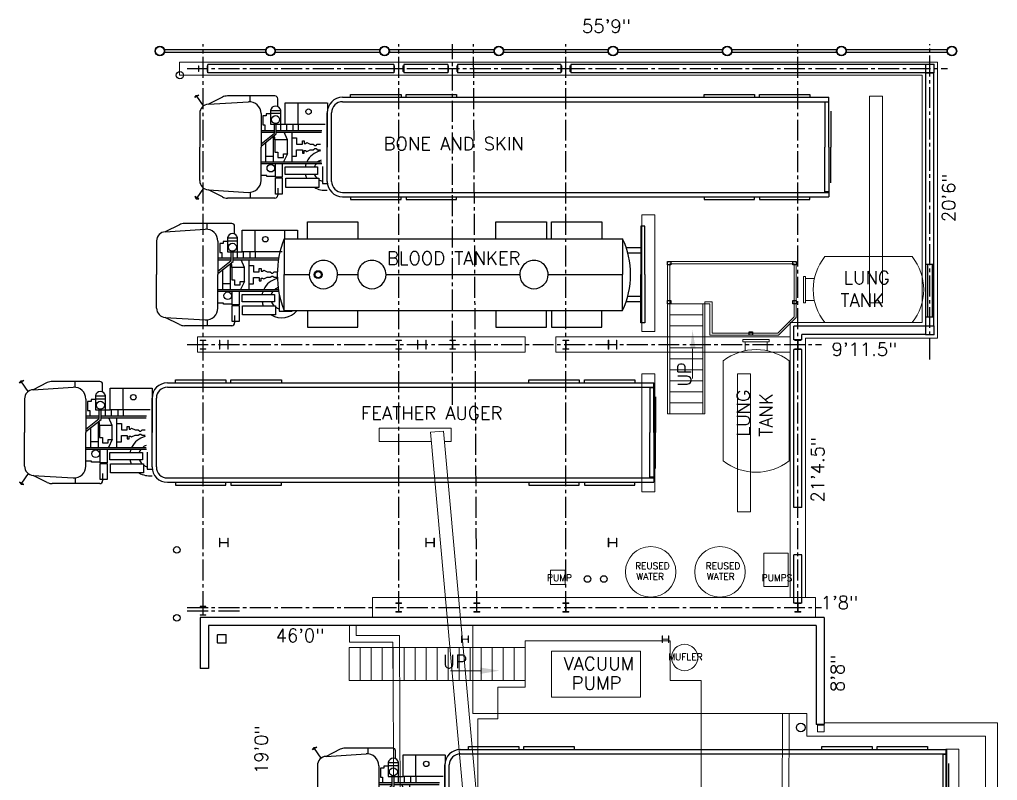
# Model space of a CAD drawing. Header units: inches. Extents: x -578 to 4567, y -980 to 6106.
# Drawn here: x 1282 to 2171, y 4102 to 4794 of the extents above; entities that cross this region are included whole.
import ezdxf
from ezdxf.enums import TextEntityAlignment as Align

# ---------------------------------------------------------------- set-up
doc = ezdxf.new("R2010")
doc.units = ezdxf.units.IN
doc.header["$LTSCALE"] = 25.4
doc.header["$MEASUREMENT"] = 0
doc.linetypes.add('CENTER2', pattern=[1.125, 0.75, -0.125, 0.125, -0.125])
doc.layers.get('0').update_dxf_attribs({"linetype": 'CONTINUOUS', "lineweight": 20})
for name, color, linetype in [('A-COL-GRID', 8, 'CENTER2'), ('A-DIMS', 1, 'CONTINUOUS'), ('A-RAIL', 2, 'CONTINUOUS'), ('A-TEXT', 2, 'CONTINUOUS'), ('A-TRUCK', 8, 'CONTINUOUS'), ('A-WALL-CMU', 30, 'CONTINUOUS')]:
    doc.layers.add(name, color=color, linetype=linetype)
for name, color, linetype, lineweight in [('A-COLUMNS', 6, 'CONTINUOUS', 20), ('A-CURB', 13, 'CONTINUOUS', 20), ('A-EQ', 111, 'CONTINUOUS', 20), ('A-STAIR', 4, 'CONTINUOUS', 20)]:
    doc.layers.add(name, color=color, linetype=linetype, lineweight=lineweight)
doc.styles.add('ROMANS', font='romans')
doc.styles.add('SIMPLEX', font='simplex')

# ---------------------------------------------------------------- blocks, each defined once
blk = doc.blocks.new('TRUCK')
at = {"color": 0, "linetype": 'Continuous'}
for p, q in [((-572.95, 2.02), (-576.78, -0.25)), ((-576.78, -0.25), (-575.36, 1.74)), ((-575.36, 1.74), (-572.95, 2.02)), ((-551.56, 0.14), (-564.3, -6.26)), ((-503.8, 1.22), (-547, 1.22)), ((-526.24, -4.06), (-526.24, 1.22)), ((-442.31, 0), (0, 0)), ((-434.99, 2.62), (-389.16, 2.62)), ((-434.99, 0), (-434.99, 2.62)), ((-389.16, 2.62), (-389.16, 0)), ((-384.54, 2.62), (-338.7, 2.62)), ((-384.54, 0), (-384.54, 2.62)), ((-338.7, 2.62), (-338.7, 0)), ((-113.58, 0), (-113.58, 2.62)), ((-113.58, 2.62), (-67.75, 2.62)), ((-67.75, 2.62), (-67.75, 0)), ((-63.13, 2.62), (-17.3, 2.62)), ((-63.13, 0), (-63.13, 2.62)), ((-17.3, 2.62), (-17.3, 0)), ((-564.39, -6.26), (-527.95, -4.03)), ((-501.26, -8.46), (-501.26, -1.32)), ((-494.39, -4.91), (-456.31, -4.91)), ((-494.39, -24.65), (-494.39, -4.91)), ((-483, -4.91), (-483, -24.65)), ((-456.03, -4.91), (-456.03, -12.63)), ((-442.31, -4), (0, -4)), ((-572.29, -14.66), (-572.29, -45.24)), ((-516.51, -14.78), (-516.51, -45.24)), ((-514.85, -16.86), (-514.85, -25.15)), ((-511.76, -16.86), (-514.85, -16.86)), ((-511.76, -15.1), (-511.76, -16.86)), ((-507.82, -15.1), (-511.76, -15.1)), ((-507.82, -11.92), (-507.82, -24.46)), ((-507.82, -11.92), (-498.62, -11.92)), ((-507.82, -14.49), (-498.62, -14.49)), ((-498.62, -30.11), (-498.62, -11.92)), ((-456.31, -12.63), (-456.31, -45.24)), ((-456.31, -76.47), (-456.31, -14)), ((-452.31, -76.47), (-452.31, -14)), ((1.61, -12.63), (1.61, -45.24)), ((-514.85, -25.15), (-512.95, -25.15)), ((-512.95, -25.15), (-512.95, -30.11)), ((-507.82, -24.46), (-494.39, -24.46)), ((-504.28, -32.5), (-504.28, -24.46)), ((-502.59, -33.32), (-502.59, -24.46)), ((-458.02, -24.65), (-494.39, -24.65)), ((-493.14, -30.11), (-493.14, -24.65)), ((-487.52, -24.65), (-487.52, -30.11)), ((-482.67, -24.65), (-482.67, -30.11)), ((-516.51, -30.11), (-504.28, -30.11)), ((-516.51, -31.76), (-504.28, -31.76)), ((-516.51, -42.22), (-504.28, -32.5)), ((-516.51, -44.38), (-502.59, -33.32)), ((-505.41, -35.56), (-505.41, -58.71)), ((-504.61, -36.19), (-504.61, -34.92)), ((-502.59, -30.11), (-461.22, -30.11)), ((-502.59, -31.76), (-461.49, -31.76)), ((-492.42, -38.78), (-495.48, -31.76)), ((-488.19, -59.04), (-488.19, -31.76)), ((-512.3, -41.04), (-512.3, -58.71)), ((-503.97, -36.19), (-504.61, -36.19)), ((-503.97, -38.78), (-503.97, -36.19)), ((-492.42, -38.78), (-503.97, -38.78)), ((-503.97, -38.78), (-503.97, -49.87)), ((-492.42, -51.51), (-492.42, -38.78)), ((-488.19, -36.94), (-484.16, -36.94)), ((-484.16, -36.94), (-484.16, -42.68)), ((-484.16, -42.68), (-478.81, -42.68)), ((-478.81, -39.65), (-477.23, -39.65)), ((-478.81, -42.68), (-478.81, -39.65)), ((-477.23, -39.65), (-477.23, -42.09)), ((-477.23, -42.09), (-475.97, -42.09)), ((-475.97, -42.09), (-474.85, -41.23)), ((-474.85, -41.23), (-471.75, -42.75)), ((-471.75, -42.75), (-469.04, -42.75)), ((-469.04, -42.75), (-467.46, -43.87)), ((-467.46, -43.87), (-466.4, -43.87)), ((-466.4, -43.87), (-465.35, -42.75)), ((-465.35, -42.75), (-462.49, -42.75)), ((-572.29, -75.81), (-572.29, -45.24)), ((-516.51, -75.69), (-516.51, -45.24)), ((-503.97, -49.87), (-501.34, -49.87)), ((-501.34, -49.87), (-501.34, -54.66)), ((-496.09, -51.51), (-492.42, -51.51)), ((-496.09, -54.66), (-496.09, -51.51)), ((-492.42, -51.51), (-495.9, -58.71)), ((-484.16, -47.79), (-478.81, -47.79)), ((-484.16, -53.53), (-484.16, -47.79)), ((-478.81, -47.79), (-478.81, -50.83)), ((-478.81, -50.83), (-477.23, -50.83)), ((-477.23, -48.39), (-475.97, -48.39)), ((-477.23, -50.83), (-477.23, -48.39)), ((-475.97, -48.39), (-474.85, -49.24)), ((-474.85, -49.24), (-471.75, -47.73)), ((-471.75, -47.73), (-469.04, -47.73)), ((-469.04, -47.73), (-467.46, -46.6)), ((-467.46, -46.6), (-466.4, -46.6)), ((-466.4, -46.6), (-465.35, -47.73)), ((-465.35, -47.73), (-462.49, -47.73)), ((1.61, -77.84), (1.61, -45.24)), ((-516.51, -58.71), (-461.49, -58.71)), ((-516.51, -60.36), (-461.22, -60.36)), ((-512.3, -53.41), (-505.41, -53.41)), ((-501.34, -54.66), (-496.09, -54.66)), ((-488.19, -53.53), (-484.16, -53.53)), ((-460.72, -63.04), (-460.72, -78.52)), ((-511.32, -71.27), (-516.51, -71.27)), ((-511.32, -72.13), (-511.32, -71.27)), ((-503.39, -72.13), (-511.32, -72.13)), ((-460.72, -78.52), (-456.31, -78.52)), ((-564.39, -84.21), (-527.95, -86.45)), ((-551.56, -90.61), (-564.3, -84.22)), ((-526.24, -86.41), (-526.24, -91.69)), ((-501.26, -82.56), (-501.26, -89.16)), ((-442.31, -86.47), (0, -86.47)), ((-576.78, -90.23), (-575.36, -92.21)), ((-572.95, -92.49), (-576.78, -90.23)), ((-575.36, -92.21), (-572.95, -92.49)), ((-503.8, -91.69), (-547, -91.69)), ((-442.31, -90.47), (0, -90.47)), ((-434.99, -90.47), (-434.99, -93.09)), ((-434.99, -93.09), (-389.16, -93.09)), ((-389.16, -93.09), (-389.16, -90.47)), ((-384.54, -90.47), (-384.54, -93.09)), ((-384.54, -93.09), (-338.7, -93.09)), ((-338.7, -93.09), (-338.7, -90.47)), ((-113.58, -90.47), (-113.58, -93.09)), ((-113.58, -93.09), (-67.75, -93.09)), ((-67.75, -93.09), (-67.75, -90.47)), ((-63.13, -90.47), (-63.13, -93.09)), ((-63.13, -93.09), (-17.3, -93.09)), ((-17.3, -93.09), (-17.3, -90.47))]:
    blk.add_line(p, q, dxfattribs=at)
at = {"color": 0}
for p, q in [((0, -4.55), (0, 0)), ((0, -85.86), (0, -90.47))]:
    blk.add_line(p, q, dxfattribs=at)
at = {"color": 0, "linetype": 'Continuous'}
for points in [[(-568.88, -7.89), (-574.87, 0.89)], [(0, -45.24), (0, -4.55), (-3.64, -4.55)], [(-3.64, -4.55), (-3.64, -45.24)], [(-3.64, -85.86), (-3.64, -45.24)], [(0, -45.24), (0, -85.86), (-3.64, -85.86)], [(-497.19, -60.36), (-497.19, -72.71), (-503.39, -72.71)], [(-503.39, -72.71), (-503.39, -60.36)], [(-568.88, -82.58), (-574.87, -91.36)]]:
    blk.add_lwpolyline(points, dxfattribs=at)
for points in [[(-494.53, -70.11), (-494.53, -63.27), (-465.1, -63.27), (-465.1, -70.11)], [(-503.39, -88.03), (-503.39, -73.3), (-497.19, -73.3), (-497.19, -88.03)], [(-493.98, -81.9), (-493.98, -73.52), (-464, -73.52), (-464, -81.9)]]:
    blk.add_lwpolyline(points, close=True, dxfattribs=at)
for centre, radius in [((-503.22, -20.34), 3.64), ((-473.31, -13.07), 2.47), ((-507.56, -64.47), 3.47)]:
    blk.add_circle(centre, radius, dxfattribs=at)
for centre, radius, start, end in [((-547, -8.93), 10.15, 90, 116.66856), ((-503.8, -1.32), 2.54, 0, 90), ((-442.31, -14), 14, 90, 180), ((-563.88, -14.66), 8.41, 93.51159, 180.00001), ((-527.29, -14.78), 10.78, 0, 93.51159), ((-503.22, -12.7), 4.67, 9.62362, 170.37638), ((-442.31, -14), 10, 90, 180), ((-458.52, -66.49), 18.08, 102.5469, 154.50412), ((-458.52, -66.49), 18.08, 160.18139, 169.74445), ((-458.52, -66.49), 9.98, 142.10553, 161.18375), ((-458.52, -66.49), 9.98, 108.77461, 128.75833), ((-458.52, -66.49), 18.08, 191.52283, 202.87098), ((-458.52, -66.49), 9.98, 201.21579, 224.75602), ((-563.88, -75.81), 8.41, 180.00001, 266.48841), ((-527.29, -75.69), 10.78, 266.48841, 0), ((-458.52, -66.49), 9.98, 236.69223, 257.28462), ((-442.31, -76.47), 14, 180, 270), ((-442.31, -76.47), 10, 180, 270), ((-458.52, -66.49), 18.08, 238.40406, 277.00528), ((-547, -81.54), 10.15, 243.33145, 270), ((-503.8, -89.16), 2.54, 270, 0)]:
    blk.add_arc(centre, radius, start, end, dxfattribs=at)
for points in [[(-576.78, -0.25), (-575.36, 1.74), (-572.95, 2.02)], [(-504.28, -31.76), (-504.28, -30.11), (-516.51, -31.76), (-516.51, -30.11)], [(-502.59, -31.76), (-502.59, -30.11), (-461.49, -31.76), (-461.22, -30.11)], [(-461.49, -58.71), (-461.22, -60.36), (-516.51, -58.71), (-516.51, -60.36)], [(-576.78, -90.23), (-575.36, -92.21), (-572.95, -92.49)]]:
    blk.add_solid(points, dxfattribs=at)
blk = doc.blocks.new('A$C52f351b6')
at = {"color": 0, "linetype": 'Continuous'}
for p, q in [((7.9, 86.83), (44.35, 89.06)), ((20.73, 93.23), (7.99, 86.83)), ((68.49, 94.31), (25.29, 94.31)), ((46.05, 89.03), (46.05, 94.31)), ((71.03, 84.63), (71.03, 91.77)), ((137.31, 95.71), (183.14, 95.71)), ((137.31, 80.46), (137.31, 95.71)), ((183.14, 95.71), (183.14, 80.46)), ((308.71, 80.46), (308.71, 95.71)), ((308.71, 95.71), (354.54, 95.71)), ((354.54, 95.71), (354.54, 80.46)), ((359.16, 80.46), (359.16, 95.71)), ((359.16, 95.71), (404.99, 95.71)), ((404.99, 95.71), (404.99, 80.46)), ((64.47, 81.18), (64.47, 68.63)), ((64.47, 81.18), (73.68, 81.18)), ((73.68, 62.98), (73.68, 81.18)), ((77.9, 88.18), (128.13, 88.18)), ((77.9, 68.44), (77.9, 88.18)), ((89.3, 88.18), (89.3, 68.44)), ((115.98, 80.46), (423.91, 80.46)), ((115.98, 80.46), (115.98, 47.85)), ((116.26, 88.18), (116.26, 80.46)), ((128.13, 88.18), (128.13, 80.46)), ((423.91, 80.46), (423.91, 47.85)), ((0, 78.43), (0, 47.85)), ((55.78, 78.31), (55.78, 47.85)), ((57.44, 76.23), (57.44, 67.94)), ((60.53, 76.23), (57.44, 76.23)), ((60.53, 77.99), (60.53, 76.23)), ((64.47, 77.99), (60.53, 77.99)), ((64.47, 78.6), (73.68, 78.6)), ((427.12, 72.37), (440.42, 72.37)), ((55.78, 62.98), (68.01, 62.98)), ((57.44, 67.94), (59.34, 67.94)), ((59.34, 67.94), (59.34, 62.98)), ((64.47, 68.63), (77.9, 68.63)), ((68.01, 60.59), (68.01, 68.63)), ((69.7, 59.77), (69.7, 68.63)), ((69.7, 62.98), (111.07, 62.98)), ((114.27, 68.44), (77.9, 68.44)), ((79.16, 62.98), (79.16, 68.44)), ((84.78, 68.44), (84.78, 62.98)), ((89.63, 68.44), (89.63, 62.98)), ((428.56, 67.52), (440.42, 67.52)), ((55.78, 61.33), (68.01, 61.33)), ((55.78, 50.88), (68.01, 60.59)), ((55.78, 48.72), (69.7, 59.77)), ((66.88, 57.53), (66.88, 34.38)), ((67.68, 56.9), (67.68, 58.17)), ((68.32, 56.9), (67.68, 56.9)), ((68.32, 54.31), (68.32, 56.9)), ((79.88, 54.31), (68.32, 54.31)), ((68.32, 54.31), (68.32, 43.22)), ((69.7, 61.33), (110.8, 61.33)), ((79.88, 54.31), (76.81, 61.33)), ((79.88, 41.58), (79.88, 54.31)), ((84.11, 34.05), (84.11, 61.33)), ((84.11, 56.15), (88.13, 56.15)), ((88.13, 56.15), (88.13, 50.41)), ((93.48, 53.44), (95.06, 53.44)), ((93.48, 50.41), (93.48, 53.44)), ((95.06, 53.44), (95.06, 51)), ((0, 17.28), (0, 47.85)), ((55.78, 17.4), (55.78, 47.85)), ((59.99, 52.06), (59.99, 34.38)), ((88.13, 50.41), (93.48, 50.41)), ((88.13, 45.3), (93.48, 45.3)), ((88.13, 39.56), (88.13, 45.3)), ((93.48, 45.3), (93.48, 42.26)), ((95.06, 51), (96.32, 51)), ((95.06, 44.71), (96.32, 44.71)), ((95.06, 42.26), (95.06, 44.71)), ((96.32, 51), (97.44, 51.86)), ((96.32, 44.71), (97.44, 43.85)), ((97.44, 51.86), (100.54, 50.34)), ((97.44, 43.85), (100.54, 45.37)), ((100.54, 50.34), (103.25, 50.34)), ((100.54, 45.37), (103.25, 45.37)), ((103.25, 50.34), (104.83, 49.22)), ((103.25, 45.37), (104.83, 46.49)), ((104.83, 49.22), (105.89, 49.22)), ((104.83, 46.49), (105.89, 46.49)), ((105.89, 49.22), (106.94, 50.34)), ((105.89, 46.49), (106.94, 45.37)), ((106.94, 50.34), (109.81, 50.34)), ((106.94, 45.37), (109.81, 45.37)), ((115.98, 15.25), (115.98, 47.85)), ((115.98, 47.85), (138.89, 47.85)), ((164.65, 47.85), (182.95, 47.85)), ((208.71, 47.85), (330.38, 47.85)), ((356.14, 47.85), (423.91, 47.85)), ((423.91, 15.25), (423.91, 47.85)), ((59.99, 39.68), (66.88, 39.68)), ((68.32, 43.22), (70.95, 43.22)), ((70.95, 43.22), (70.95, 38.43)), ((70.95, 38.43), (76.2, 38.43)), ((76.2, 41.58), (79.88, 41.58)), ((76.2, 38.43), (76.2, 41.58)), ((79.88, 41.58), (76.4, 34.38)), ((84.11, 39.56), (88.13, 39.56)), ((93.48, 42.26), (95.06, 42.26)), ((55.78, 34.38), (110.8, 34.38)), ((55.78, 32.73), (111.07, 32.73)), ((111.58, 30.05), (111.58, 14.57)), ((428.56, 28.18), (440.42, 28.18)), ((60.98, 21.83), (55.78, 21.83)), ((60.98, 20.96), (60.98, 21.83)), ((68.9, 20.96), (60.98, 20.96)), ((427.12, 23.34), (440.42, 23.34)), ((71.03, 10.53), (71.03, 3.94)), ((111.58, 14.57), (123.35, 14.57)), ((115.98, 15.25), (423.91, 15.25)), ((123.35, 14.57), (123.35, 15.25)), ((137.31, 15.25), (137.31, 0)), ((183.14, 0), (183.14, 15.25)), ((308.71, 15.25), (308.71, 0)), ((354.54, 0), (354.54, 15.25)), ((359.16, 15.25), (359.16, 0)), ((404.99, 0), (404.99, 15.25)), ((7.9, 8.88), (44.35, 6.65)), ((20.73, 2.48), (7.99, 8.88)), ((68.49, 1.4), (25.29, 1.4)), ((46.05, 6.68), (46.05, 1.4)), ((137.31, 0), (183.14, 0)), ((308.71, 0), (354.54, 0)), ((359.16, 0), (404.99, 0))]:
    blk.add_line(p, q, dxfattribs=at)
for points in [[(444.05, 47.85), (444.05, 91.77), (440.42, 91.77)], [(440.42, 91.77), (440.42, 47.85)], [(440.42, 3.94), (440.42, 47.85)], [(444.05, 47.85), (444.05, 3.94), (440.42, 3.94)], [(75.1, 32.73), (75.1, 20.38), (68.9, 20.38)], [(68.9, 20.38), (68.9, 32.73)]]:
    blk.add_lwpolyline(points, dxfattribs=at)
for points in [[(77.76, 22.99), (77.76, 29.82), (107.19, 29.82), (107.19, 22.99)], [(68.9, 5.06), (68.9, 19.8), (75.1, 19.8), (75.1, 5.06)], [(78.31, 11.2), (78.31, 19.57), (108.29, 19.57), (108.29, 11.2)]]:
    blk.add_lwpolyline(points, close=True, dxfattribs=at)
for centre, radius in [((98.98, 80.02), 2.47), ((69.07, 72.75), 3.64), ((147, 47.85), 3.56), ((147, 47.85), 2.85), ((147, 47.85), 0), ((64.74, 28.62), 3.47)]:
    blk.add_circle(centre, radius, dxfattribs=at)
for centre, radius, start, end in [((25.29, 84.16), 10.15, 90, 116.66856), ((45.01, 78.31), 10.78, 0, 93.51159), ((68.49, 91.77), 2.54, 0, 90), ((8.41, 78.43), 8.41, 93.51159, 180.00001), ((69.07, 80.4), 4.67, 9.62362, 170.37638), ((198.51, 47.85), 88.74, 158.44352, 180.00001), ((353.56, 47.85), 77.54, 0, 24.86519), ((151.77, 47.85), 12.88, 0, 180.00001), ((195.83, 47.85), 12.88, 0, 180.00001), ((343.26, 47.85), 12.88, 0, 180.00001), ((198.51, 47.85), 88.74, 180.00001, 201.55649), ((151.77, 47.85), 12.88, 180.00001, 0), ((195.83, 47.85), 12.88, 180.00001, 0), ((343.26, 47.85), 12.88, 180.00001, 0), ((353.56, 47.85), 77.54, 335.13482, 0), ((113.77, 26.6), 18.08, 102.5469, 154.50412), ((113.77, 26.6), 9.98, 108.77461, 128.75833), ((113.77, 26.6), 18.08, 160.18139, 169.74445), ((113.77, 26.6), 9.98, 142.10553, 161.18375), ((113.77, 26.6), 18.08, 191.52283, 202.87098), ((113.77, 26.6), 9.98, 201.21579, 224.75602), ((113.77, 26.6), 9.98, 236.69223, 257.28462), ((8.41, 17.28), 8.41, 180.00001, 266.48841), ((45.01, 17.4), 10.78, 266.48841, 0), ((113.77, 26.6), 18.08, 238.40406, 321.13271), ((25.29, 11.55), 10.15, 243.33145, 270), ((68.49, 3.94), 2.54, 270, 0)]:
    blk.add_arc(centre, radius, start, end, dxfattribs=at)
for points in [[(68.01, 61.33), (68.01, 62.98), (55.78, 61.33), (55.78, 62.98)], [(69.7, 61.33), (69.7, 62.98), (110.8, 61.33), (111.07, 62.98)], [(110.8, 34.38), (111.07, 32.73), (55.78, 34.38), (55.78, 32.73)]]:
    blk.add_solid(points, dxfattribs=at)

msp = doc.modelspace()

# ---------------------------------------------------------------- linework, layer by layer
at = {"layer": 'A-COL-GRID'}
for p, q in [((1449, 4254.86), (1449, 4771.252431)), ((1627, 4254.86), (1627, 4771.252431)), ((1676, 4443.350933), (1676, 4771.252431)), ((1698, 4254.86), (1695, 4771.252431)), ((1779, 4254.86), (1779, 4771.252431)), ((1990, 4254.86), (1990, 4771.252431)), ((2110, 4484.595262), (2110, 4771.252431)), ((1434.487982, 4749), (2126.078552, 4749)), ((1434.487982, 4498), (2011.405691, 4498)), ((1434.487982, 4259), (2011.405691, 4259)), ((1434.487982, 4256), (1483.787276, 4256))]:
    msp.add_line(p, q, dxfattribs=at)
at = {"layer": 'A-COLUMNS'}
for points in [[(1444.86, 4749), (1444.86, 4751.635), (1445.26, 4751.635), (1445.26, 4749.5375, 0.4142135624), (1445.6725, 4749.125), (1452.3275, 4749.125, 0.4142135624), (1452.74, 4749.5375), (1452.74, 4751.635), (1453.14, 4751.635), (1453.14, 4746.365), (1452.74, 4746.365), (1452.74, 4748.4625, 0.4142135624), (1452.3275, 4748.875), (1445.6725, 4748.875, 0.4142135624), (1445.26, 4748.4625), (1445.26, 4746.365), (1444.86, 4746.365), (1444.86, 4749)], [(1631.14, 4749), (1631.14, 4746.365), (1630.74, 4746.365), (1630.74, 4748.4625, 0.4142135624), (1630.3275, 4748.875), (1623.6725, 4748.875, 0.4142135624), (1623.26, 4748.4625), (1623.26, 4746.365), (1622.86, 4746.365), (1622.86, 4751.635), (1623.26, 4751.635), (1623.26, 4749.5375, 0.4142135624), (1623.6725, 4749.125), (1630.3275, 4749.125, 0.4142135624), (1630.74, 4749.5375), (1630.74, 4751.635), (1631.14, 4751.635), (1631.14, 4749)], [(1631.14, 4749), (1631.14, 4746.365), (1630.74, 4746.365), (1630.74, 4748.4625, 0.4142135624), (1630.3275, 4748.875), (1623.6725, 4748.875, 0.4142135624), (1623.26, 4748.4625), (1623.26, 4746.365), (1622.86, 4746.365), (1622.86, 4751.635), (1623.26, 4751.635), (1623.26, 4749.5375, 0.4142135624), (1623.6725, 4749.125), (1630.3275, 4749.125, 0.4142135624), (1630.74, 4749.5375), (1630.74, 4751.635), (1631.14, 4751.635), (1631.14, 4749)], [(1680.14, 4749), (1680.14, 4746.365), (1679.74, 4746.365), (1679.74, 4748.4625, 0.4142135624), (1679.3275, 4748.875), (1672.6725, 4748.875, 0.4142135624), (1672.26, 4748.4625), (1672.26, 4746.365), (1671.86, 4746.365), (1671.86, 4751.635), (1672.26, 4751.635), (1672.26, 4749.5375, 0.4142135624), (1672.6725, 4749.125), (1679.3275, 4749.125, 0.4142135624), (1679.74, 4749.5375), (1679.74, 4751.635), (1680.14, 4751.635), (1680.14, 4749)], [(1680.14, 4749), (1680.14, 4746.365), (1679.74, 4746.365), (1679.74, 4748.4625, 0.4142135624), (1679.3275, 4748.875), (1672.6725, 4748.875, 0.4142135624), (1672.26, 4748.4625), (1672.26, 4746.365), (1671.86, 4746.365), (1671.86, 4751.635), (1672.26, 4751.635), (1672.26, 4749.5375, 0.4142135624), (1672.6725, 4749.125), (1679.3275, 4749.125, 0.4142135624), (1679.74, 4749.5375), (1679.74, 4751.635), (1680.14, 4751.635), (1680.14, 4749)], [(1774.86, 4749), (1774.86, 4751.635), (1775.26, 4751.635), (1775.26, 4749.5375, 0.4142135624), (1775.6725, 4749.125), (1782.3275, 4749.125, 0.4142135624), (1782.74, 4749.5375), (1782.74, 4751.635), (1783.14, 4751.635), (1783.14, 4746.365), (1782.74, 4746.365), (1782.74, 4748.4625, 0.4142135624), (1782.3275, 4748.875), (1775.6725, 4748.875, 0.4142135624), (1775.26, 4748.4625), (1775.26, 4746.365), (1774.86, 4746.365), (1774.86, 4749)], [(2106, 4749), (2106, 4752.5, -0.4142135624), (2106.5, 4753), (2113.5, 4753, -0.4142135624), (2114, 4752.5), (2114, 4745.5, -0.4142135624), (2113.5, 4745), (2106.5, 4745, -0.4142135624), (2106, 4745.5), (2106, 4749)], [(2106.25, 4752.5, -0.4142135624), (2106.5, 4752.75), (2113.5, 4752.75, -0.4142135624), (2113.75, 4752.5), (2113.75, 4745.5, -0.4142135624), (2113.5, 4745.25), (2106.5, 4745.25, -0.4142135624), (2106.25, 4745.5), (2106.25, 4752.5)], [(2106, 4511), (2106, 4514.5, -0.4142135624), (2106.5, 4515), (2113.5, 4515, -0.4142135624), (2114, 4514.5), (2114, 4507.5, -0.4142135624), (2113.5, 4507), (2106.5, 4507, -0.4142135624), (2106, 4507.5), (2106, 4511)], [(2106.25, 4514.5, -0.4142135624), (2106.5, 4514.75), (2113.5, 4514.75, -0.4142135624), (2113.75, 4514.5), (2113.75, 4507.5, -0.4142135624), (2113.5, 4507.25), (2106.5, 4507.25, -0.4142135624), (2106.25, 4507.5), (2106.25, 4514.5)], [(1449, 4502.14), (1451.635, 4502.14), (1451.635, 4501.74), (1449.5375, 4501.74, 0.4142135624), (1449.125, 4501.3275), (1449.125, 4494.6725, 0.4142135624), (1449.5375, 4494.26), (1451.635, 4494.26), (1451.635, 4493.86), (1446.365, 4493.86), (1446.365, 4494.26), (1448.4625, 4494.26, 0.4142135624), (1448.875, 4494.6725), (1448.875, 4501.3275, 0.4142135624), (1448.4625, 4501.74), (1446.365, 4501.74), (1446.365, 4502.14), (1449, 4502.14)], [(1627, 4502.14), (1629.635, 4502.14), (1629.635, 4501.74), (1627.5375, 4501.74, 0.4142135624), (1627.125, 4501.3275), (1627.125, 4494.6725, 0.4142135624), (1627.5375, 4494.26), (1629.635, 4494.26), (1629.635, 4493.86), (1624.365, 4493.86), (1624.365, 4494.26), (1626.4625, 4494.26, 0.4142135624), (1626.875, 4494.6725), (1626.875, 4501.3275, 0.4142135624), (1626.4625, 4501.74), (1624.365, 4501.74), (1624.365, 4502.14), (1627, 4502.14)], [(1627, 4502.14), (1629.635, 4502.14), (1629.635, 4501.74), (1627.5375, 4501.74, 0.4142135624), (1627.125, 4501.3275), (1627.125, 4494.6725, 0.4142135624), (1627.5375, 4494.26), (1629.635, 4494.26), (1629.635, 4493.86), (1624.365, 4493.86), (1624.365, 4494.26), (1626.4625, 4494.26, 0.4142135624), (1626.875, 4494.6725), (1626.875, 4501.3275, 0.4142135624), (1626.4625, 4501.74), (1624.365, 4501.74), (1624.365, 4502.14), (1627, 4502.14)], [(1676, 4502.14), (1678.635, 4502.14), (1678.635, 4501.74), (1676.5375, 4501.74, 0.4142135624), (1676.125, 4501.3275), (1676.125, 4494.6725, 0.4142135624), (1676.5375, 4494.26), (1678.635, 4494.26), (1678.635, 4493.86), (1673.365, 4493.86), (1673.365, 4494.26), (1675.4625, 4494.26, 0.4142135624), (1675.875, 4494.6725), (1675.875, 4501.3275, 0.4142135624), (1675.4625, 4501.74), (1673.365, 4501.74), (1673.365, 4502.14), (1676, 4502.14)], [(1676, 4502.14), (1678.635, 4502.14), (1678.635, 4501.74), (1676.5375, 4501.74, 0.4142135624), (1676.125, 4501.3275), (1676.125, 4494.6725, 0.4142135624), (1676.5375, 4494.26), (1678.635, 4494.26), (1678.635, 4493.86), (1673.365, 4493.86), (1673.365, 4494.26), (1675.4625, 4494.26, 0.4142135624), (1675.875, 4494.6725), (1675.875, 4501.3275, 0.4142135624), (1675.4625, 4501.74), (1673.365, 4501.74), (1673.365, 4502.14), (1676, 4502.14)], [(1779, 4502.14), (1781.635, 4502.14), (1781.635, 4501.74), (1779.5375, 4501.74, 0.4142135624), (1779.125, 4501.3275), (1779.125, 4494.6725, 0.4142135624), (1779.5375, 4494.26), (1781.635, 4494.26), (1781.635, 4493.86), (1776.365, 4493.86), (1776.365, 4494.26), (1778.4625, 4494.26, 0.4142135624), (1778.875, 4494.6725), (1778.875, 4501.3275, 0.4142135624), (1778.4625, 4501.74), (1776.365, 4501.74), (1776.365, 4502.14), (1779, 4502.14)], [(1990, 4502.14), (1992.635, 4502.14), (1992.635, 4501.74), (1990.5375, 4501.74, 0.4142135624), (1990.125, 4501.3275), (1990.125, 4494.6725, 0.4142135624), (1990.5375, 4494.26), (1992.635, 4494.26), (1992.635, 4493.86), (1987.365, 4493.86), (1987.365, 4494.26), (1989.4625, 4494.26, 0.4142135624), (1989.875, 4494.6725), (1989.875, 4501.3275, 0.4142135624), (1989.4625, 4501.74), (1987.365, 4501.74), (1987.365, 4502.14), (1990, 4502.14)], [(1449, 4260.14), (1451.635, 4260.14), (1451.635, 4259.74), (1449.5375, 4259.74, 0.4142135624), (1449.125, 4259.3275), (1449.125, 4252.6725, 0.4142135624), (1449.5375, 4252.26), (1451.635, 4252.26), (1451.635, 4251.86), (1446.365, 4251.86), (1446.365, 4252.26), (1448.4625, 4252.26, 0.4142135624), (1448.875, 4252.6725), (1448.875, 4259.3275, 0.4142135624), (1448.4625, 4259.74), (1446.365, 4259.74), (1446.365, 4260.14), (1449, 4260.14)], [(1627, 4263.14), (1629.635, 4263.14), (1629.635, 4262.74), (1627.5375, 4262.74, 0.4142135624), (1627.125, 4262.3275), (1627.125, 4255.6725, 0.4142135624), (1627.5375, 4255.26), (1629.635, 4255.26), (1629.635, 4254.86), (1624.365, 4254.86), (1624.365, 4255.26), (1626.4625, 4255.26, 0.4142135624), (1626.875, 4255.6725), (1626.875, 4262.3275, 0.4142135624), (1626.4625, 4262.74), (1624.365, 4262.74), (1624.365, 4263.14), (1627, 4263.14)], [(1627, 4263.14), (1629.635, 4263.14), (1629.635, 4262.74), (1627.5375, 4262.74, 0.4142135624), (1627.125, 4262.3275), (1627.125, 4255.6725, 0.4142135624), (1627.5375, 4255.26), (1629.635, 4255.26), (1629.635, 4254.86), (1624.365, 4254.86), (1624.365, 4255.26), (1626.4625, 4255.26, 0.4142135624), (1626.875, 4255.6725), (1626.875, 4262.3275, 0.4142135624), (1626.4625, 4262.74), (1624.365, 4262.74), (1624.365, 4263.14), (1627, 4263.14)], [(1698, 4263.14), (1700.635, 4263.14), (1700.635, 4262.74), (1698.5375, 4262.74, 0.4142135624), (1698.125, 4262.3275), (1698.125, 4255.6725, 0.4142135624), (1698.5375, 4255.26), (1700.635, 4255.26), (1700.635, 4254.86), (1695.365, 4254.86), (1695.365, 4255.26), (1697.4625, 4255.26, 0.4142135624), (1697.875, 4255.6725), (1697.875, 4262.3275, 0.4142135624), (1697.4625, 4262.74), (1695.365, 4262.74), (1695.365, 4263.14), (1698, 4263.14)], [(1698, 4263.14), (1700.635, 4263.14), (1700.635, 4262.74), (1698.5375, 4262.74, 0.4142135624), (1698.125, 4262.3275), (1698.125, 4255.6725, 0.4142135624), (1698.5375, 4255.26), (1700.635, 4255.26), (1700.635, 4254.86), (1695.365, 4254.86), (1695.365, 4255.26), (1697.4625, 4255.26, 0.4142135624), (1697.875, 4255.6725), (1697.875, 4262.3275, 0.4142135624), (1697.4625, 4262.74), (1695.365, 4262.74), (1695.365, 4263.14), (1698, 4263.14)], [(1779, 4263.14), (1781.635, 4263.14), (1781.635, 4262.74), (1779.5375, 4262.74, 0.4142135624), (1779.125, 4262.3275), (1779.125, 4255.6725, 0.4142135624), (1779.5375, 4255.26), (1781.635, 4255.26), (1781.635, 4254.86), (1776.365, 4254.86), (1776.365, 4255.26), (1778.4625, 4255.26, 0.4142135624), (1778.875, 4255.6725), (1778.875, 4262.3275, 0.4142135624), (1778.4625, 4262.74), (1776.365, 4262.74), (1776.365, 4263.14), (1779, 4263.14)], [(1990, 4263.14), (1992.635, 4263.14), (1992.635, 4262.74), (1990.5375, 4262.74, 0.4142135624), (1990.125, 4262.3275), (1990.125, 4255.6725, 0.4142135624), (1990.5375, 4255.26), (1992.635, 4255.26), (1992.635, 4254.86), (1987.365, 4254.86), (1987.365, 4255.26), (1989.4625, 4255.26, 0.4142135624), (1989.875, 4255.6725), (1989.875, 4262.3275, 0.4142135624), (1989.4625, 4262.74), (1987.365, 4262.74), (1987.365, 4263.14), (1990, 4263.14)], [(1462, 4230.5), (1462, 4234, -0.4142135624), (1462.5, 4234.5), (1469.5, 4234.5, -0.4142135624), (1470, 4234), (1470, 4227, -0.4142135624), (1469.5, 4226.5), (1462.5, 4226.5, -0.4142135624), (1462, 4227), (1462, 4230.5)], [(1462.25, 4234, -0.4142135624), (1462.5, 4234.25), (1469.5, 4234.25, -0.4142135624), (1469.75, 4234), (1469.75, 4227, -0.4142135624), (1469.5, 4226.75), (1462.5, 4226.75, -0.4142135624), (1462.25, 4227), (1462.25, 4234)]]:
    msp.add_lwpolyline(points, format="xyb", dxfattribs=at)
for points in [[(1464, 4501.9975), (1464.435, 4501.9975), (1464.435, 4498.645, 0.4142135624), (1464.9375, 4498.1425), (1471.0625, 4498.1425, 0.4142135624), (1471.565, 4498.645), (1471.565, 4501.9975), (1472, 4501.9975), (1472, 4494.0025), (1471.565, 4494.0025), (1471.565, 4497.355, 0.4142135624), (1471.0625, 4497.8575), (1464.9375, 4497.8575, 0.4142135624), (1464.435, 4497.355), (1464.435, 4494.0025), (1464, 4494.0025), (1464, 4498)], [(1644.435, 4501.9975), (1644.435, 4498.645, 0.4142135624), (1644.9375, 4498.1425), (1651.0625, 4498.1425, 0.4142135624), (1651.565, 4498.645), (1651.565, 4501.9975), (1652, 4501.9975), (1652, 4494.0025), (1651.565, 4494.0025), (1651.565, 4497.355, 0.4142135624), (1651.0625, 4497.8575), (1644.9375, 4497.8575, 0.4142135624), (1644.435, 4497.355), (1644.435, 4494.0025), (1644, 4494.0025), (1644, 4498), (1644, 4501.9975)], [(1817.5, 4501.9975), (1817.935, 4501.9975), (1817.935, 4498.645, 0.4142135624), (1818.4375, 4498.1425), (1824.5625, 4498.1425, 0.4142135624), (1825.065, 4498.645), (1825.065, 4501.9975), (1825.5, 4501.9975), (1825.5, 4494.0025), (1825.065, 4494.0025), (1825.065, 4497.355, 0.4142135624), (1824.5625, 4497.8575), (1818.4375, 4497.8575, 0.4142135624), (1817.935, 4497.355), (1817.935, 4494.0025), (1817.5, 4494.0025), (1817.5, 4498)], [(1464, 4321.9975), (1464.435, 4321.9975), (1464.435, 4318.645, 0.4142135624), (1464.9375, 4318.1425), (1471.0625, 4318.1425, 0.4142135624), (1471.565, 4318.645), (1471.565, 4321.9975), (1472, 4321.9975), (1472, 4314.0025), (1471.565, 4314.0025), (1471.565, 4317.355, 0.4142135624), (1471.0625, 4317.8575), (1464.9375, 4317.8575, 0.4142135624), (1464.435, 4317.355), (1464.435, 4314.0025), (1464, 4314.0025), (1464, 4318)], [(1651.5, 4321.9975), (1651.935, 4321.9975), (1651.935, 4318.645, 0.4142135624), (1652.4375, 4318.1425), (1658.5625, 4318.1425, 0.4142135624), (1659.065, 4318.645), (1659.065, 4321.9975), (1659.5, 4321.9975), (1659.5, 4314.0025), (1659.065, 4314.0025), (1659.065, 4317.355, 0.4142135624), (1658.5625, 4317.8575), (1652.4375, 4317.8575, 0.4142135624), (1651.935, 4317.355), (1651.935, 4314.0025), (1651.5, 4314.0025), (1651.5, 4318)], [(1817.5, 4321.9975), (1817.935, 4321.9975), (1817.935, 4318.645, 0.4142135624), (1818.4375, 4318.1425), (1824.5625, 4318.1425, 0.4142135624), (1825.065, 4318.645), (1825.065, 4321.9975), (1825.5, 4321.9975), (1825.5, 4314.0025), (1825.065, 4314.0025), (1825.065, 4317.355, 0.4142135624), (1824.5625, 4317.8575), (1818.4375, 4317.8575, 0.4142135624), (1817.935, 4317.355), (1817.935, 4314.0025), (1817.5, 4314.0025), (1817.5, 4318)]]:
    msp.add_lwpolyline(points, format="xyb", close=True, dxfattribs=at)
msp.add_lwpolyline([(2008, 4146), (2014, 4146), (2014, 4152), (2008, 4152)], close=True, dxfattribs=at)
at = {"layer": 'A-CURB'}
for p, q in [((1427.5, 4743), (1427.5, 4755)), ((2117, 4755), (1427.5, 4755)), ((2117, 4504), (2117, 4755)), ((2103, 4743), (1427.5, 4743)), ((2103, 4518), (2103, 4743)), ((2055, 4536), (2055, 4724)), ((2067, 4724), (2055, 4724)), ((2067, 4536), (2067, 4724)), ((1860, 4616), (1848, 4616)), ((1848, 4510), (1848, 4616)), ((1860, 4510), (1860, 4616)), ((2067, 4536), (2055, 4536)), ((2103, 4518), (1983, 4518)), ((1983, 4268), (1983, 4518)), ((1860, 4510), (1848, 4510)), ((1444, 4505), (1444, 4491)), ((1742, 4505), (1444, 4505)), ((1742, 4491), (1742, 4505)), ((1983, 4505), (1770, 4505)), ((1770, 4491), (1770, 4505)), ((2117, 4504), (1997, 4504)), ((1997, 4268), (1997, 4504)), ((1444, 4491), (1742, 4491)), ((1770, 4491), (1983, 4491)), ((1848, 4364), (1848, 4471.5)), ((1848, 4471.5), (1860, 4471.5)), ((1860, 4364), (1860, 4471.5)), ((1935, 4471.5), (1947, 4471.5)), ((1935, 4346), (1935, 4471.5)), ((1947, 4346), (1947, 4471.5)), ((1860, 4364), (1848, 4364)), ((1947, 4346), (1935, 4346)), ((2006, 4268), (1603, 4268)), ((1603, 4250), (1603, 4268)), ((2006, 4250), (2006, 4268)), ((1582.153842, 4242.5), (1582.153842, 4227.5)), ((1588.153842, 4242.5), (1588.153842, 4233.5)), ((1694.5, 4242.5), (1694.5, 4162.5)), ((1627.689599, 4233.5), (1588.153842, 4233.5)), ((1627.689599, 4233.5), (1628.735388, 4024.094143)), ((1621.689599, 4227.5), (1582.153842, 4227.5)), ((1621.689599, 4227.5), (1622.70454, 4024.094143)), ((1998, 4162.5), (1694.5, 4162.5)), ((1976, 4162.5), (1975, 3924.5)), ((1982, 4162.5), (1981, 3924.5)), ((1998, 4162.5), (1998, 4142)), ((2171.5, 4154), (2014, 4154)), ((2171.5, 4154), (2171.5, 3962)), ((2160.5, 4142), (1998, 4142)), ((2160.5, 4142), (2160.5, 3974)), ((2124.5, 4130), (2124.5, 3988.5)), ((2136.5, 4130), (2124.5, 4130)), ((2136.5, 4130), (2136.5, 3988.5))]:
    msp.add_line(p, q, dxfattribs=at)
at = {"layer": 'A-EQ'}
for p, q in [((2014.409639, 4578), (2094, 4578)), ((1995, 4536), (1995, 4560)), ((1995, 4560), (1997, 4560)), ((1997, 4536), (1997, 4560)), ((1997, 4558), (2005.043576, 4558)), ((1997, 4536), (1995, 4536)), ((2005.043576, 4538), (1997, 4538)), ((2014.409639, 4518), (2094, 4518)), ((1940, 4500.547154), (1940, 4502.547154)), ((1940, 4502.547154), (1964, 4502.547154)), ((1940, 4500.547154), (1964, 4500.547154)), ((1942, 4492.503578), (1942, 4500.547154)), ((1962, 4500.547154), (1962, 4492.503578)), ((1964, 4502.547154), (1964, 4500.547154)), ((1922, 4392.409639), (1922, 4483.137515)), ((1982, 4392.409639), (1982, 4483.137515)), ((1609.35331, 4421.929382), (1674.59781, 4421.929382)), ((1609.35331, 4421.929382), (1609.35331, 4409.929382)), ((1674.59781, 4421.929382), (1674.59781, 4409.929382)), ((1667.804317, 4419.38431), (1655.832482, 4418.525887)), ((1729.61913, 3603.077266), (1655.832482, 4418.525887)), ((1741.576173, 3604.016424), (1667.804317, 4419.38431)), ((1609.35331, 4409.929382), (1656.507213, 4409.929382)), ((1668.546323, 4409.929382), (1674.59781, 4409.929382)), ((1766, 4219.367413), (1766, 4177.367413)), ((1847, 4219.367413), (1766, 4219.367413)), ((1847, 4177.367413), (1847, 4219.367413)), ((1766, 4177.367413), (1847, 4177.367413))]:
    msp.add_line(p, q, dxfattribs=at)
for points in [[(1958.927076, 4308.509672), (1981.065041, 4308.509672), (1981.065041, 4278.00297), (1958.927076, 4278.00297)], [(1764.902858, 4292.801131), (1778.221609, 4292.801131), (1778.221609, 4279.93072), (1764.902858, 4279.93072)]]:
    msp.add_lwpolyline(points, close=True, dxfattribs=at)
for centre, radius in [((1856.145319, 4291.361993), 23), ((1919.145319, 4291.361993), 23), ((1887, 4213.5), 12)]:
    msp.add_circle(centre, radius, dxfattribs=at)
for centre, start, end in [((2052.433986, 4548), 141.727683892, 218.272316108), ((2055.975653, 4548), 321.727683892, 38.272316108), ((1952, 4445.113168), 51.727683892, 128.272316108), ((1952, 4430.433986), 231.727683892, 308.272316108)]:
    msp.add_arc(centre, 48.433986, start, end, dxfattribs=at)
at = {"layer": 'A-RAIL'}
for p, q in [((1413.691466, 4766.25), (1506.167276, 4766.25)), ((1506.167276, 4763.75), (1413.691466, 4763.75)), ((1514.42201, 4766.25), (1610.024419, 4766.25)), ((1610.024419, 4763.75), (1514.42201, 4763.75)), ((1618.279152, 4766.25), (1713.881562, 4766.25)), ((1713.881562, 4763.75), (1618.279152, 4763.75)), ((1722.136295, 4766.25), (1817.738705, 4766.25)), ((1817.738705, 4763.75), (1722.136295, 4763.75)), ((1825.993438, 4766.25), (1921.595848, 4766.25)), ((1921.595848, 4763.75), (1825.993438, 4763.75)), ((1929.850581, 4766.25), (2025.45299, 4766.25)), ((2025.45299, 4763.75), (1929.850581, 4763.75)), ((2033.707724, 4766.25), (2125.997633, 4766.25)), ((2125.997633, 4763.75), (2033.707724, 4763.75))]:
    msp.add_line(p, q, dxfattribs=at)
for points in [[(1871.5, 4573.544057), (1874.5, 4573.544057), (1874.5, 4570.544057), (1871.5, 4570.544057)], [(1985.5, 4573.544057), (1988.5, 4573.544057), (1988.5, 4570.544057), (1985.5, 4570.544057)], [(1871.5, 4538.044057), (1874.5, 4538.044057), (1874.5, 4535.044057), (1871.5, 4535.044057)], [(1985.5, 4538.044057), (1988.5, 4538.044057), (1988.5, 4535.044057), (1985.5, 4535.044057)], [(1945.75, 4509.544057), (1948.75, 4509.544057), (1948.75, 4506.544057), (1945.75, 4506.544057)]]:
    msp.add_lwpolyline(points, close=True, dxfattribs=at)
for centre, radius in [((1409.75, 4765), 4.3125), ((1409.75, 4765), 3.9905), ((1510.294643, 4765), 4.3125), ((1510.294643, 4765), 3.9905), ((1614.151786, 4765), 4.3125), ((1614.151786, 4765), 3.9905), ((1718.008929, 4765), 4.3125), ((1718.008929, 4765), 3.9905), ((1821.866071, 4765), 4.3125), ((1821.866071, 4765), 3.9905), ((1925.723214, 4765), 4.3125), ((1925.723214, 4765), 3.9905), ((2029.580357, 4765), 4.3125), ((2029.580357, 4765), 3.9905), ((2130.125, 4765), 4.3125), ((2130.125, 4765), 3.9905), ((1428, 4743.086339), 3.3125), ((1425.192369, 4311.293824), 3), ((1798.581153, 4284.914451), 3), ((1813.524307, 4284.914451), 3), ((1425.192369, 4249.644109), 3), ((1992.617401, 4149.875862), 4)]:
    msp.add_circle(centre, radius, dxfattribs=at)
at = {"layer": 'A-STAIR'}
for p, q in [((1871.5, 4573.544057), (1871.5, 4435.044057)), ((1871.5, 4573.544057), (1988.5, 4573.544057)), ((1873.5, 4571.544057), (1873.5, 4435.044057)), ((1873.5, 4571.544057), (1986.5, 4571.544057)), ((1986.5, 4571.544057), (1986.5, 4523.372484)), ((1988.5, 4573.544057), (1988.5, 4522.544057)), ((1905.5, 4537.044057), (1905.5, 4435.044057)), ((1905.5, 4537.044057), (1912, 4537.044057)), ((1912, 4537.044057), (1912, 4508.544057)), ((1905.5, 4535.044057), (1873.5, 4535.044057)), ((1903.5, 4535.044057), (1903.5, 4435.044057)), ((1905.5, 4535.044057), (1910, 4535.044057)), ((1910, 4535.044057), (1910, 4506.544057)), ((1903.5, 4525.044057), (1873.5, 4525.044057)), ((1986.5, 4523.372484), (1971.671573, 4508.544057)), ((1988.5, 4522.544057), (1972.5, 4506.544057)), ((1903.5, 4515.044057), (1873.5, 4515.044057)), ((1903.5, 4505.044057), (1873.5, 4505.044057)), ((1972.5, 4506.544057), (1910, 4506.544057)), ((1971.671573, 4508.544057), (1912, 4508.544057)), ((1903.5, 4495.044057), (1873.5, 4495.044057)), ((1894.14132, 4494.208798), (1894.14132, 4467.169237)), ((1903.5, 4485.044057), (1873.5, 4485.044057)), ((1903.5, 4475.044057), (1873.5, 4475.044057)), ((1903.5, 4465.044057), (1873.5, 4465.044057)), ((1903.5, 4455.044057), (1873.5, 4455.044057)), ((1903.5, 4445.044057), (1873.5, 4445.044057)), ((1905.5, 4435.044057), (1871.5, 4435.044057)), ((1742, 4186.646633), (1742, 4228.646633)), ((1742, 4228.646633), (1874, 4228.646633)), ((1874, 4228.646633), (1874, 4192.646633)), ((1742, 4222.646633), (1582, 4222.646633)), ((1582, 4192.646633), (1582, 4222.646633)), ((1592, 4192.646633), (1592, 4222.646633)), ((1602, 4192.646633), (1602, 4222.646633)), ((1612, 4192.646633), (1612, 4222.646633)), ((1622, 4192.646633), (1622, 4222.646633)), ((1632, 4192.646633), (1632, 4222.646633)), ((1642, 4192.646633), (1642, 4222.646633)), ((1652, 4192.646633), (1652, 4222.646633)), ((1662, 4192.646633), (1662, 4222.646633)), ((1672, 4192.646633), (1672, 4222.646633)), ((1682, 4192.646633), (1682, 4222.646633)), ((1692, 4192.646633), (1692, 4222.646633)), ((1702, 4192.646633), (1702, 4222.646633)), ((1712, 4192.646633), (1712, 4222.646633)), ((1722, 4192.646633), (1722, 4222.646633)), ((1732, 4192.646633), (1732, 4222.646633)), ((1701.232065, 4201.505313), (1674.192504, 4201.505313)), ((1742, 4192.646633), (1582, 4192.646633)), ((1874, 4192.646633), (1902, 4192.646633)), ((1902, 4192.646633), (1902, 4057.535594)), ((1717, 4186.646633), (1717, 4157.646633)), ((1742, 4186.646633), (1717, 4186.646633)), ((1717, 4157.646633), (1699, 4157.646633)), ((1699, 4157.646633), (1699, 4057.535594))]:
    msp.add_line(p, q, dxfattribs=at)
for points in [[(1684.159029, 4230.153428), (1684.159029, 4233.163428), (1684.524029, 4233.163428), (1684.524029, 4230.668428, 0.4142135624), (1684.909029, 4230.283428), (1689.609029, 4230.283428, 0.4142135624), (1689.994029, 4230.668428), (1689.994029, 4233.163428), (1690.359029, 4233.163428), (1690.359029, 4227.143428), (1689.994029, 4227.143428), (1689.994029, 4229.638428, 0.4142135624), (1689.609029, 4230.023428), (1684.909029, 4230.023428, 0.4142135624), (1684.524029, 4229.638428), (1684.524029, 4227.143428), (1684.159029, 4227.143428), (1684.159029, 4230.153428)], [(1866.490906, 4230.153428), (1866.490906, 4233.163428), (1866.855906, 4233.163428), (1866.855906, 4230.668428, 0.4142135624), (1867.240906, 4230.283428), (1871.940906, 4230.283428, 0.4142135624), (1872.325906, 4230.668428), (1872.325906, 4233.163428), (1872.690906, 4233.163428), (1872.690906, 4227.143428), (1872.325906, 4227.143428), (1872.325906, 4229.638428, 0.4142135624), (1871.940906, 4230.023428), (1867.240906, 4230.023428, 0.4142135624), (1866.855906, 4229.638428), (1866.855906, 4227.143428), (1866.490906, 4227.143428), (1866.490906, 4230.153428)]]:
    msp.add_lwpolyline(points, format="xyb", dxfattribs=at)
for points in [[(1892.26132, 4494.208798), (1897.02132, 4494.208798), (1894.14132, 4511.488798)], [(1701.232065, 4204.385313), (1701.232065, 4198.625313), (1718.512065, 4201.505313)]]:
    msp.add_solid(points, dxfattribs=at)
at = {"layer": 'A-WALL-CMU'}
for p, q in [((1453.5, 4745.25), (1453.5, 4752.75)), ((1622.5, 4752.75), (1453.5, 4752.75)), ((1622.5, 4752.75), (1622.5, 4745.25)), ((1631.5, 4752.75), (1631.5, 4745.25)), ((1671.5, 4752.75), (1631.5, 4752.75)), ((1671.5, 4752.75), (1671.5, 4745.25)), ((1774.5, 4752.75), (1680.5, 4752.75)), ((1680.5, 4752.75), (1680.5, 4745.25)), ((1774.5, 4752.75), (1774.5, 4745.25)), ((2106.25, 4752.75), (1783.5, 4752.75)), ((1783.5, 4752.75), (1783.5, 4745.25)), ((2106.25, 4507.25), (2106.25, 4752.75)), ((1622.5, 4745.25), (1453.5, 4745.25)), ((1671.5, 4745.25), (1631.5, 4745.25)), ((1774.5, 4745.25), (1680.5, 4745.25)), ((2113.75, 4745.25), (1783.5, 4745.25)), ((2113.75, 4514.75), (2113.75, 4745.25)), ((2113.75, 4571), (2106.25, 4571)), ((2108, 4571), (2108, 4523)), ((2112, 4571), (2112, 4523)), ((2113.75, 4523), (2106.25, 4523)), ((2113.75, 4514.75), (1986.25, 4514.75)), ((1986.25, 4502.5), (1986.25, 4514.75)), ((1993.75, 4502.5), (1986.25, 4502.5)), ((2106.25, 4507.25), (1993.75, 4507.25)), ((1993.75, 4502.5), (1993.75, 4507.25)), ((1986.25, 4350), (1986.25, 4493.5)), ((1993.75, 4493.5), (1986.25, 4493.5)), ((1993.75, 4350), (1993.75, 4493.5)), ((1993.75, 4350), (1986.25, 4350)), ((1986.25, 4263), (1986.25, 4307)), ((1993.75, 4307), (1986.25, 4307)), ((1993.75, 4263), (1993.75, 4307)), ((1993.75, 4263), (1986.25, 4263)), ((2014, 4250), (1446.5, 4250)), ((1446.5, 4250), (1446.5, 4203.5)), ((1454, 4242.5), (1454, 4203.5)), ((2006.5, 4242.5), (1454, 4242.5)), ((2006.5, 4242.5), (2006.5, 4152.5)), ((2014, 4250), (2014, 4152.5)), ((1454, 4203.5), (1446.5, 4203.5)), ((2014, 4152.5), (2006.5, 4152.5))]:
    msp.add_line(p, q, dxfattribs=at)

# ---------------------------------------------------------------- block references
at = {"layer": 'A-TRUCK', "linetype": 'Continuous'}
for name, p in [('TRUCK', (2018.247406, 4722.934391)), ('A$C52f351b6', (1406.737467, 4513.84647)), ('TRUCK', (1858.932035, 4463.277204)), ('TRUCK', (2125.324998, 4129.874071))]:
    msp.add_blockref(name, p, dxfattribs=at)

# ---------------------------------------------------------------- texts
at = {"layer": 'A-DIMS', "style": 'SIMPLEX'}
for s, p in [('55\'9"', (1815.815987, 4787.600264)), ('9\'11.5"', (2050.481935, 4493.75839)), ('1\'8"', (2027.780783, 4263.411434)), ('46\'0"', (1537.166689, 4233.446573))]:
    msp.add_text(s, height=12, dxfattribs=at).set_placement(p, align=Align.MIDDLE)
for s, p in [('20\'6"', (2127.114708, 4631.513515)), ('21\'4.5"', (2007.98185, 4384.217514)), ('8\'8"', (2026.012476, 4199.095728)), ('19\'0"', (1501.995367, 4129.656126))]:
    msp.add_text(s, height=12, rotation=90, dxfattribs=at).set_placement(p, align=Align.MIDDLE)
at = {"layer": 'A-STAIR', "style": 'SIMPLEX'}
msp.add_text('UP', height=12, rotation=90, dxfattribs=at).set_placement((1886.857878, 4471.100692), align=Align.MIDDLE)
msp.add_text('UP', height=12, dxfattribs=at).set_placement((1678.123959, 4209.788756), align=Align.MIDDLE)
at = {"layer": 'A-TEXT'}
for s, height, style, p in [('BONE AND SKIN', 12, 'SIMPLEX', (1676.99632, 4680.755581)), ('BLOOD TANKER', 12, 'SIMPLEX', (1676.99632, 4576.633938)), ('LUNG', 12, 'SIMPLEX', (2052.538676, 4558.957107)), ('TANK', 12, 'SIMPLEX', (2048.538676, 4538.385678)), ('FEATHER AUGER', 12, 'SIMPLEX', (1656.984699, 4435.79955)), ('REUSED', 6, 'ROMANS', (1857.7448, 4296.80317)), ('REUSED', 6, 'ROMANS', (1921.891582, 4296.80317)), ('PUMP', 6, 'ROMANS', (1773.307825, 4286.056817)), ('WATER', 6, 'ROMANS', (1855.754714, 4287.129701)), ('WATER', 6, 'ROMANS', (1919.901496, 4287.129701)), ('PUMPS', 6, 'ROMANS', (1971.041496, 4286.056817)), ('MUFLER', 6, 'ROMANS', (1887.77213, 4214.001219)), ('VACUUM', 12, 'SIMPLEX', (1809.022478, 4207.952159)), ('PUMP', 12, 'SIMPLEX', (1806.9417, 4190.284597))]:
    msp.add_text(s, height=height, dxfattribs=dict(at, style=style)).set_placement(p, align=Align.MIDDLE)
at = {"layer": 'A-TEXT', "style": 'SIMPLEX'}
for s, p in [('LUNG', (1940.386588, 4435.697633)), ('TANK', (1960.958017, 4434.194726))]:
    msp.add_text(s, height=12, rotation=90, dxfattribs=at).set_placement(p, align=Align.MIDDLE)

doc.saveas('drawing.dxf')
